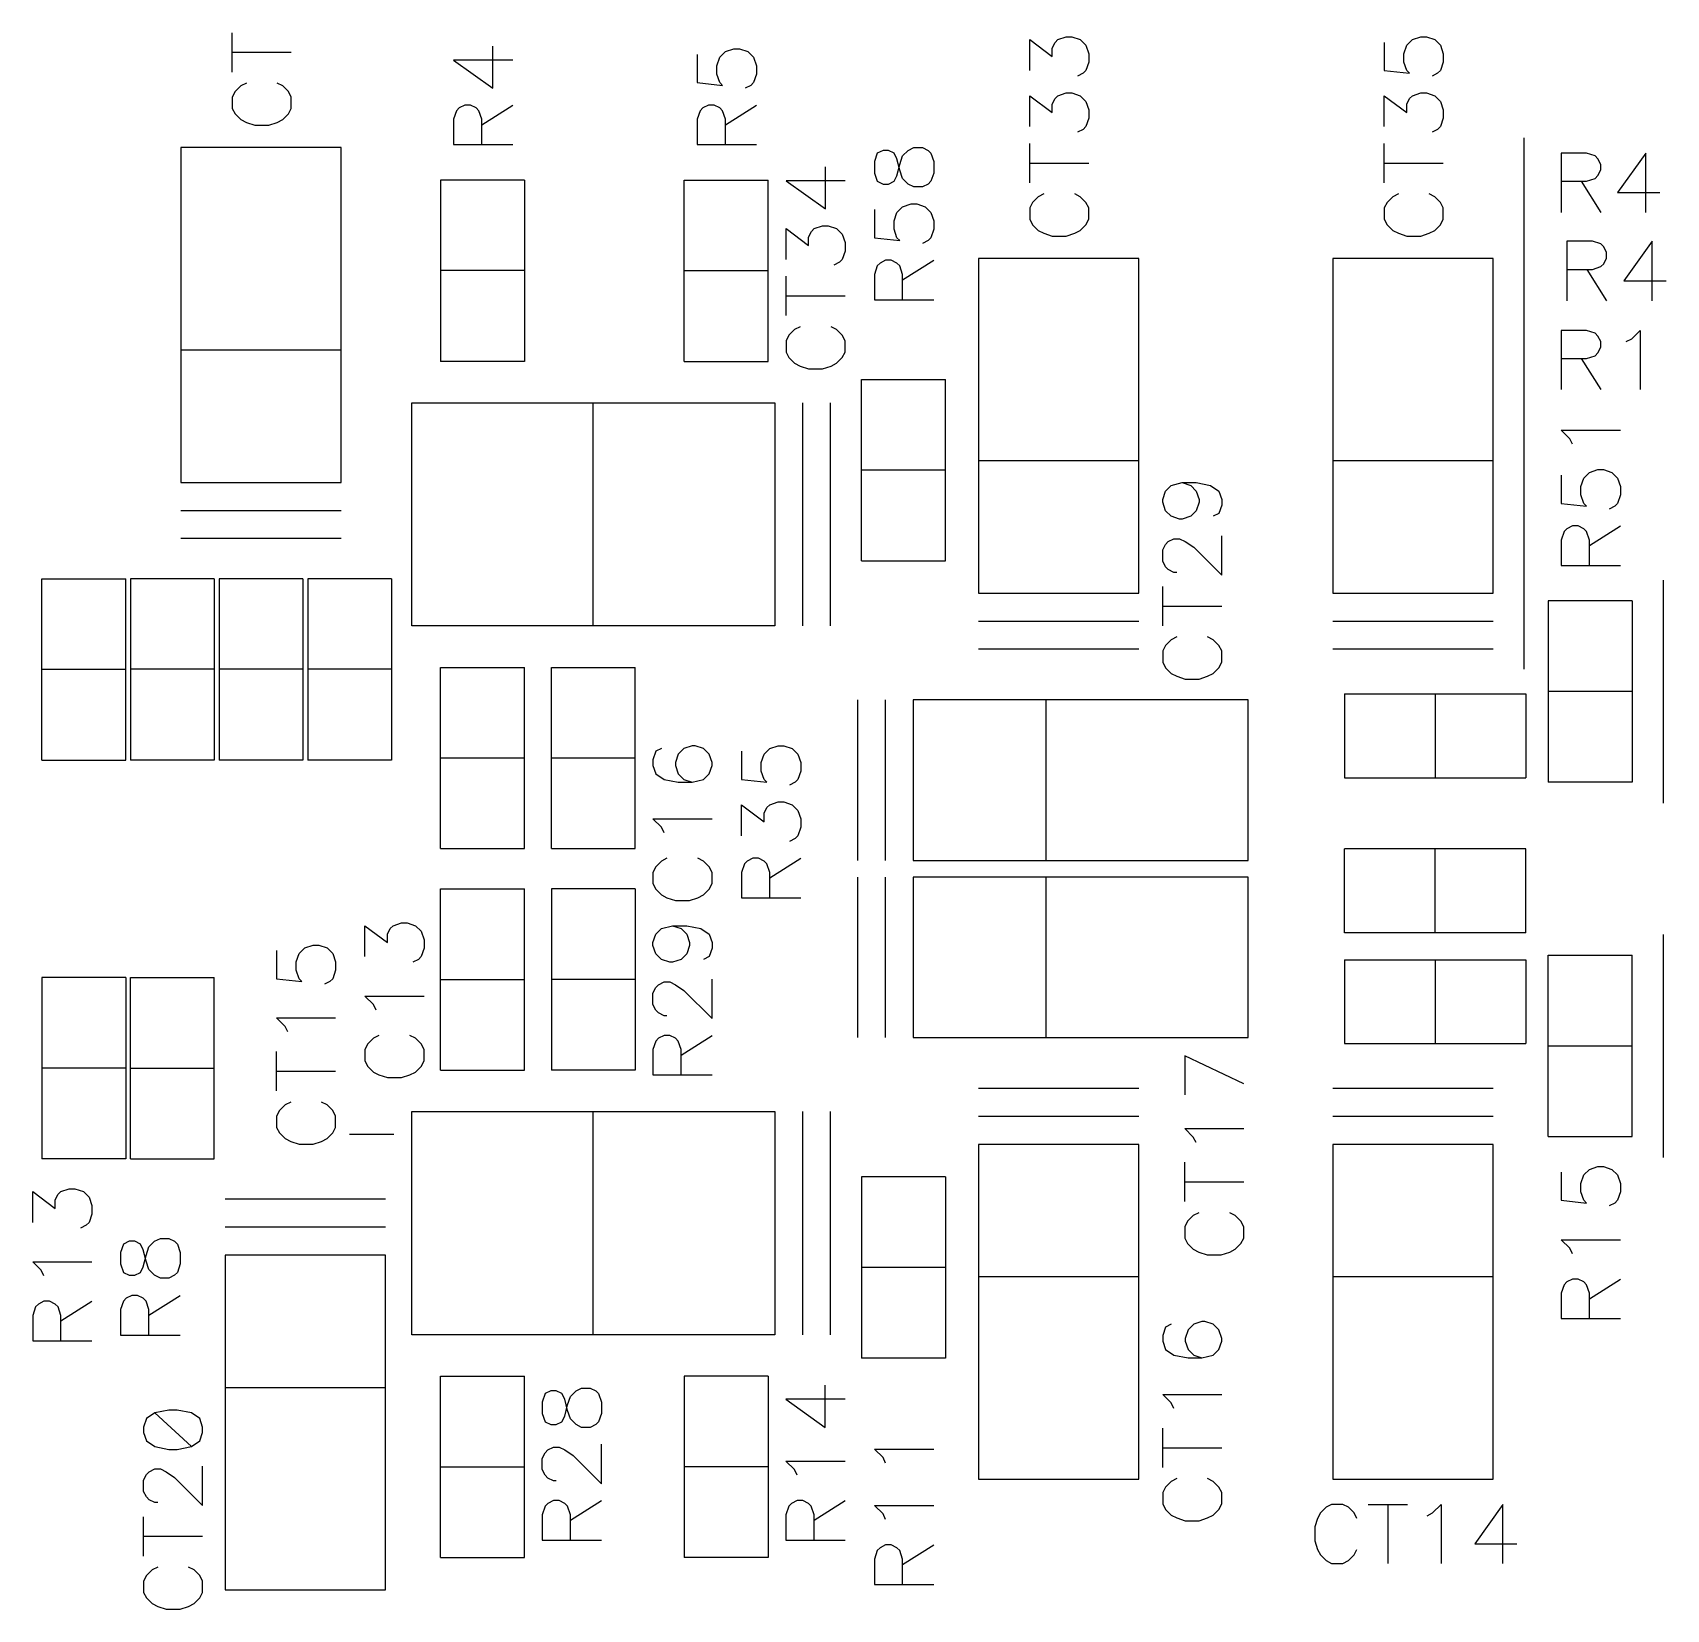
# Model space of a CAD drawing. Extents: x 295 to 953, y 10 to 290.
# Drawn here: x 596 to 649.9, y 81.3 to 133.3 of the extents above; entities that cross this region are included whole.
import ezdxf

# ---------------------------------------------------------------- set-up
doc = ezdxf.new("R2010")
doc.units = 0
doc.header["$LTSCALE"] = 5
doc.header["$MEASUREMENT"] = 0
doc.layers.add('DV-PEI-A6_BSK', color=2, linetype='CONTINUOUS')

msp = doc.modelspace()

# ---------------------------------------------------------------- linework, layer by layer
at = {"layer": 'DV-PEI-A6_BSK', "color": 7}
for p, q in [((602.598, 132.015), (602.598, 133.312)), ((628.887, 132.062), (628.887, 133.084)), ((628.887, 133.084), (629.629, 132.529)), ((629.722, 132.991), (629.816, 133.084)), ((629.816, 133.084), (630.09, 133.172)), ((630.09, 133.172), (630.277, 133.172)), ((630.277, 133.172), (630.552, 133.084)), ((630.552, 133.084), (630.739, 132.897)), ((641.313, 132.897), (641.5, 133.084)), ((641.5, 133.084), (641.774, 133.172)), ((641.774, 133.172), (641.961, 133.172)), ((641.961, 133.172), (642.236, 133.084)), ((642.236, 133.084), (642.423, 132.897)), ((602.598, 132.664), (604.543, 132.664)), ((611.192, 131.478), (611.192, 132.868)), ((617.927, 132.593), (617.927, 131.665)), ((618.576, 132.22), (618.669, 132.5)), ((618.669, 132.5), (618.856, 132.687)), ((618.856, 132.687), (619.131, 132.78)), ((619.131, 132.78), (619.318, 132.78)), ((619.318, 132.78), (619.598, 132.687)), ((619.598, 132.687), (619.785, 132.5)), ((619.785, 132.5), (619.879, 132.22)), ((629.629, 132.804), (629.722, 132.991)), ((629.629, 132.529), (629.629, 132.804)), ((630.739, 132.897), (630.832, 132.617)), ((630.832, 132.617), (630.832, 132.342)), ((640.571, 132.991), (640.571, 132.062)), ((641.219, 132.617), (641.313, 132.897)), ((641.219, 132.342), (641.219, 132.617)), ((642.423, 132.897), (642.516, 132.617)), ((642.516, 132.617), (642.516, 132.342)), ((611.846, 132.407), (609.895, 132.407)), ((609.895, 132.407), (611.192, 131.478)), ((618.576, 131.945), (618.576, 132.22)), ((618.669, 131.665), (618.576, 131.945)), ((619.879, 131.945), (619.785, 131.665)), ((619.879, 132.22), (619.879, 131.945)), ((630.645, 131.974), (630.464, 131.881)), ((630.739, 132.062), (630.645, 131.974)), ((630.832, 132.342), (630.739, 132.062)), ((640.571, 132.062), (641.406, 131.974)), ((641.313, 132.062), (641.219, 132.342)), ((641.406, 131.974), (641.313, 132.062)), ((642.329, 131.974), (642.148, 131.881)), ((642.423, 132.062), (642.329, 131.974)), ((642.516, 132.342), (642.423, 132.062)), ((602.878, 131.554), (602.691, 131.367)), ((603.065, 131.647), (602.878, 131.554)), ((604.263, 131.554), (604.082, 131.647)), ((604.45, 131.367), (604.263, 131.554)), ((617.927, 131.665), (618.763, 131.571)), ((618.763, 131.571), (618.669, 131.665)), ((619.692, 131.571), (619.505, 131.478)), ((619.785, 131.665), (619.692, 131.571)), ((602.691, 131.367), (602.598, 131.186)), ((602.598, 131.186), (602.598, 130.812)), ((604.543, 131.186), (604.45, 131.367)), ((604.543, 130.812), (604.543, 131.186)), ((610.263, 130.923), (610.082, 130.829)), ((610.45, 130.923), (610.263, 130.923)), ((610.637, 130.829), (610.45, 130.923)), ((610.824, 130.274), (611.846, 130.923)), ((618.295, 130.923), (618.114, 130.829)), ((618.482, 130.923), (618.295, 130.923)), ((618.669, 130.829), (618.482, 130.923)), ((618.856, 130.274), (619.879, 130.923)), ((628.887, 130.216), (628.887, 131.232)), ((628.887, 131.232), (629.629, 130.677)), ((629.629, 130.952), (629.722, 131.139)), ((629.629, 130.677), (629.629, 130.952)), ((629.722, 131.139), (629.816, 131.232)), ((629.816, 131.232), (630.09, 131.326)), ((630.09, 131.326), (630.277, 131.326)), ((630.277, 131.326), (630.552, 131.232)), ((630.552, 131.232), (630.739, 131.045)), ((630.739, 131.045), (630.832, 130.771)), ((640.571, 130.216), (640.571, 131.232)), ((640.571, 131.232), (641.313, 130.677)), ((641.313, 130.952), (641.406, 131.139)), ((641.313, 130.677), (641.313, 130.952)), ((641.406, 131.139), (641.5, 131.232)), ((641.5, 131.232), (641.774, 131.326)), ((641.774, 131.326), (641.961, 131.326)), ((641.961, 131.326), (642.236, 131.232)), ((642.236, 131.232), (642.423, 131.045)), ((642.423, 131.045), (642.516, 130.771)), ((602.598, 130.812), (602.691, 130.631)), ((602.691, 130.631), (602.878, 130.444)), ((602.878, 130.444), (603.065, 130.35)), ((603.065, 130.35), (603.34, 130.257)), ((603.801, 130.257), (604.082, 130.35)), ((604.082, 130.35), (604.263, 130.444)), ((604.263, 130.444), (604.45, 130.631)), ((604.45, 130.631), (604.543, 130.812)), ((609.988, 130.736), (609.895, 130.455)), ((609.895, 130.455), (609.895, 129.62)), ((610.082, 130.829), (609.988, 130.736)), ((610.73, 130.736), (610.637, 130.829)), ((610.824, 130.455), (610.73, 130.736)), ((610.824, 129.62), (610.824, 130.455)), ((618.021, 130.736), (617.927, 130.455)), ((617.927, 130.455), (617.927, 129.62)), ((618.114, 130.829), (618.021, 130.736)), ((618.763, 130.736), (618.669, 130.829)), ((618.856, 130.455), (618.763, 130.736)), ((618.856, 129.62), (618.856, 130.455)), ((630.832, 130.49), (630.739, 130.216)), ((630.832, 130.771), (630.832, 130.49)), ((642.516, 130.49), (642.423, 130.216)), ((642.516, 130.771), (642.516, 130.49)), ((603.34, 130.257), (603.801, 130.257)), ((630.645, 130.122), (630.464, 130.029)), ((630.739, 130.216), (630.645, 130.122)), ((642.329, 130.122), (642.148, 130.029)), ((642.423, 130.216), (642.329, 130.122)), ((645.169, 129.848), (645.169, 112.322)), ((606.191, 129.521), (600.904, 129.521)), ((600.904, 129.521), (600.904, 125.384)), ((606.191, 125.384), (606.191, 129.521)), ((609.895, 129.62), (611.846, 129.62)), ((617.927, 129.62), (619.879, 129.62)), ((623.863, 129.339), (623.769, 129.059)), ((624.05, 129.427), (623.863, 129.339)), ((624.231, 129.427), (624.05, 129.427)), ((624.418, 129.339), (624.231, 129.427)), ((624.511, 129.153), (624.418, 129.339)), ((624.605, 128.966), (624.698, 129.246)), ((624.698, 129.246), (624.885, 129.427)), ((624.885, 129.427), (625.066, 129.521)), ((625.066, 129.521), (625.347, 129.521)), ((625.347, 129.521), (625.534, 129.427)), ((625.534, 129.427), (625.627, 129.339)), ((625.627, 129.339), (625.721, 129.059)), ((628.887, 128.364), (628.887, 129.661)), ((640.571, 128.364), (640.571, 129.661)), ((647.243, 129.339), (646.407, 129.339)), ((646.407, 129.339), (646.407, 127.388)), ((647.523, 129.246), (647.243, 129.339)), ((647.616, 129.153), (647.523, 129.246)), ((649.194, 129.339), (648.265, 128.043)), ((649.194, 127.388), (649.194, 129.339)), ((622.151, 127.499), (622.151, 128.884)), ((623.769, 129.059), (623.769, 128.685)), ((624.605, 128.779), (624.511, 129.153)), ((624.511, 128.592), (624.605, 128.966)), ((624.698, 128.504), (624.605, 128.779)), ((625.721, 129.059), (625.721, 128.685)), ((628.887, 129.012), (630.832, 129.012)), ((640.571, 129.012), (642.516, 129.012)), ((647.71, 128.971), (647.616, 129.153)), ((647.616, 128.598), (647.71, 128.785)), ((647.71, 128.785), (647.71, 128.971)), ((609.468, 128.452), (609.468, 122.475)), ((612.231, 128.452), (609.468, 128.452)), ((612.231, 128.452), (612.231, 122.475)), ((617.501, 122.475), (617.501, 128.452)), ((617.501, 128.452), (620.264, 128.452)), ((620.264, 122.475), (620.264, 128.452)), ((622.8, 128.422), (620.854, 128.422)), ((620.854, 128.422), (622.151, 127.499)), ((623.769, 128.685), (623.863, 128.411)), ((623.863, 128.411), (624.05, 128.317)), ((624.05, 128.317), (624.231, 128.317)), ((624.231, 128.317), (624.418, 128.411)), ((624.418, 128.411), (624.511, 128.592)), ((624.885, 128.317), (624.698, 128.504)), ((625.066, 128.224), (624.885, 128.317)), ((625.347, 128.224), (625.066, 128.224)), ((625.534, 128.317), (625.347, 128.224)), ((625.627, 128.411), (625.534, 128.317)), ((625.721, 128.685), (625.627, 128.411)), ((646.407, 128.411), (647.243, 128.411)), ((647.061, 128.411), (647.71, 127.388)), ((647.243, 128.411), (647.523, 128.504)), ((647.523, 128.504), (647.616, 128.598)), ((624.698, 127.575), (624.973, 127.669)), ((624.973, 127.669), (625.16, 127.669)), ((625.16, 127.669), (625.44, 127.575)), ((628.98, 127.715), (628.887, 127.534)), ((629.167, 127.902), (628.98, 127.715)), ((629.354, 127.996), (629.167, 127.902)), ((630.552, 127.902), (630.371, 127.996)), ((630.739, 127.715), (630.552, 127.902)), ((630.832, 127.534), (630.739, 127.715)), ((640.664, 127.715), (640.571, 127.534)), ((640.851, 127.902), (640.664, 127.715)), ((641.038, 127.996), (640.851, 127.902)), ((642.236, 127.902), (642.055, 127.996)), ((642.423, 127.715), (642.236, 127.902)), ((642.516, 127.534), (642.423, 127.715)), ((648.265, 128.043), (649.655, 128.043)), ((623.769, 127.482), (623.769, 126.553)), ((624.418, 127.108), (624.511, 127.388)), ((624.418, 126.833), (624.418, 127.108)), ((624.511, 127.388), (624.698, 127.575)), ((625.44, 127.575), (625.627, 127.388)), ((625.627, 127.388), (625.721, 127.108)), ((625.721, 127.108), (625.721, 126.833)), ((628.887, 127.534), (628.887, 127.16)), ((628.887, 127.16), (628.98, 126.979)), ((630.739, 126.979), (630.832, 127.16)), ((630.832, 127.16), (630.832, 127.534)), ((640.571, 127.534), (640.571, 127.16)), ((640.571, 127.16), (640.664, 126.979)), ((642.423, 126.979), (642.516, 127.16)), ((642.516, 127.16), (642.516, 127.534)), ((620.854, 125.834), (620.854, 126.851)), ((620.854, 126.851), (621.596, 126.296)), ((621.596, 126.57), (621.69, 126.757)), ((621.596, 126.296), (621.596, 126.57)), ((621.69, 126.757), (621.783, 126.851)), ((621.783, 126.851), (622.058, 126.944)), ((622.058, 126.944), (622.245, 126.944)), ((622.245, 126.944), (622.519, 126.851)), ((622.519, 126.851), (622.706, 126.664)), ((622.706, 126.664), (622.8, 126.389)), ((623.769, 126.553), (624.605, 126.459)), ((624.511, 126.553), (624.418, 126.833)), ((624.605, 126.459), (624.511, 126.553)), ((625.627, 126.553), (625.534, 126.459)), ((625.721, 126.833), (625.627, 126.553)), ((628.98, 126.979), (629.167, 126.792)), ((629.167, 126.792), (629.354, 126.699)), ((629.354, 126.699), (629.629, 126.605)), ((629.629, 126.605), (630.09, 126.605)), ((630.09, 126.605), (630.371, 126.699)), ((630.371, 126.699), (630.552, 126.792)), ((630.552, 126.792), (630.739, 126.979)), ((640.664, 126.979), (640.851, 126.792)), ((640.851, 126.792), (641.038, 126.699)), ((641.038, 126.699), (641.313, 126.605)), ((641.313, 126.605), (641.774, 126.605)), ((641.774, 126.605), (642.055, 126.699)), ((642.055, 126.699), (642.236, 126.792)), ((642.236, 126.792), (642.423, 126.979)), ((622.8, 126.109), (622.706, 125.834)), ((622.8, 126.389), (622.8, 126.109)), ((625.534, 126.459), (625.347, 126.366)), ((647.435, 126.442), (646.594, 126.442)), ((646.594, 126.442), (646.594, 124.473)), ((647.716, 126.348), (647.435, 126.442)), ((647.809, 126.255), (647.716, 126.348)), ((647.903, 126.068), (647.809, 126.255)), ((647.903, 125.881), (647.903, 126.068)), ((649.404, 126.442), (648.469, 125.127)), ((649.404, 124.473), (649.404, 126.442)), ((622.613, 125.741), (622.432, 125.647)), ((622.706, 125.834), (622.613, 125.741)), ((623.863, 125.624), (623.769, 125.344)), ((623.956, 125.717), (623.863, 125.624)), ((624.137, 125.811), (623.956, 125.717)), ((624.324, 125.811), (624.137, 125.811)), ((624.511, 125.717), (624.324, 125.811)), ((624.605, 125.624), (624.511, 125.717)), ((624.698, 125.344), (624.605, 125.624)), ((624.698, 125.162), (625.721, 125.811)), ((632.48, 125.869), (627.193, 125.869)), ((627.193, 125.869), (627.193, 121.733)), ((632.48, 121.733), (632.48, 125.869)), ((644.164, 125.869), (638.877, 125.869)), ((638.877, 125.869), (638.877, 121.733)), ((644.164, 121.733), (644.164, 125.869)), ((646.594, 125.507), (647.435, 125.507)), ((647.248, 125.507), (647.903, 124.473)), ((647.435, 125.507), (647.716, 125.601)), ((647.716, 125.601), (647.809, 125.694)), ((647.809, 125.694), (647.903, 125.881)), ((600.904, 125.384), (600.904, 124.695)), ((606.191, 124.695), (606.191, 125.384)), ((612.231, 125.466), (609.468, 125.466)), ((617.501, 125.466), (620.264, 125.466)), ((620.854, 123.982), (620.854, 125.279)), ((623.769, 125.344), (623.769, 124.508)), ((624.698, 124.508), (624.698, 125.344)), ((648.469, 125.127), (649.871, 125.127)), ((600.904, 124.695), (600.904, 123.427)), ((606.191, 123.427), (606.191, 124.695)), ((620.854, 124.631), (622.8, 124.631)), ((623.769, 124.508), (625.721, 124.508)), ((600.904, 123.427), (600.904, 122.393)), ((606.191, 122.393), (606.191, 123.427)), ((620.948, 123.334), (620.854, 123.153)), ((621.135, 123.521), (620.948, 123.334)), ((621.322, 123.614), (621.135, 123.521)), ((622.519, 123.521), (622.338, 123.614)), ((622.706, 123.334), (622.519, 123.521)), ((622.8, 123.153), (622.706, 123.334)), ((647.243, 123.497), (646.407, 123.497)), ((646.407, 123.497), (646.407, 121.546)), ((647.523, 123.404), (647.243, 123.497)), ((647.616, 123.311), (647.523, 123.404)), ((648.732, 123.217), (649.007, 123.497)), ((649.007, 123.497), (649.007, 121.546)), ((600.904, 122.855), (606.191, 122.855)), ((620.854, 123.153), (620.854, 122.779)), ((622.8, 122.779), (622.8, 123.153)), ((647.71, 123.129), (647.616, 123.311)), ((647.616, 122.756), (647.71, 122.943)), ((647.71, 122.943), (647.71, 123.129)), ((648.545, 123.129), (648.732, 123.217)), ((600.904, 122.393), (600.904, 118.485)), ((606.191, 118.485), (606.191, 122.393)), ((612.231, 122.475), (609.468, 122.475)), ((617.501, 122.475), (620.264, 122.475)), ((620.854, 122.779), (620.948, 122.598)), ((620.948, 122.598), (621.135, 122.411)), ((621.135, 122.411), (621.322, 122.317)), ((621.322, 122.317), (621.596, 122.224)), ((622.058, 122.224), (622.338, 122.317)), ((622.338, 122.317), (622.519, 122.411)), ((622.519, 122.411), (622.706, 122.598)), ((622.706, 122.598), (622.8, 122.779)), ((646.407, 122.569), (647.243, 122.569)), ((647.061, 122.569), (647.71, 121.546)), ((647.243, 122.569), (647.523, 122.662)), ((647.523, 122.662), (647.616, 122.756)), ((621.596, 122.224), (622.058, 122.224)), ((623.343, 115.903), (623.343, 121.879)), ((623.343, 121.879), (626.106, 121.879)), ((626.106, 115.903), (626.106, 121.879)), ((627.193, 121.733), (627.193, 121.044)), ((632.48, 121.044), (632.48, 121.733)), ((638.877, 121.733), (638.877, 121.044)), ((644.164, 121.044), (644.164, 121.733)), ((608.522, 113.753), (608.522, 121.108)), ((608.522, 121.108), (620.48, 121.108)), ((614.498, 113.753), (614.498, 121.108)), ((620.48, 121.108), (620.48, 113.753)), ((621.403, 113.753), (621.403, 121.108)), ((622.321, 113.753), (622.321, 121.108)), ((627.193, 121.044), (627.193, 119.776)), ((632.48, 119.776), (632.48, 121.044)), ((638.877, 121.044), (638.877, 119.776)), ((644.164, 119.776), (644.164, 121.044)), ((646.688, 119.922), (646.407, 120.203)), ((646.407, 120.203), (648.358, 120.203)), ((627.193, 119.776), (627.193, 118.742)), ((632.48, 118.742), (632.48, 119.776)), ((638.877, 119.776), (638.877, 118.742)), ((644.164, 118.742), (644.164, 119.776)), ((646.775, 119.741), (646.688, 119.922)), ((627.193, 119.204), (632.48, 119.204)), ((638.877, 119.204), (644.164, 119.204)), ((600.904, 118.485), (606.191, 118.485)), ((623.343, 118.894), (626.106, 118.894)), ((627.193, 118.742), (627.193, 114.834)), ((632.48, 114.834), (632.48, 118.742)), ((633.549, 118.386), (633.917, 118.479)), ((633.917, 118.479), (634.197, 118.386)), ((633.917, 118.479), (634.378, 118.479)), ((634.378, 118.479), (634.846, 118.386)), ((638.877, 118.742), (638.877, 114.834)), ((644.164, 114.834), (644.164, 118.742)), ((646.407, 118.719), (646.407, 117.79)), ((647.056, 118.345), (647.149, 118.625)), ((647.149, 118.625), (647.336, 118.812)), ((647.336, 118.812), (647.611, 118.906)), ((647.611, 118.906), (647.798, 118.906)), ((647.798, 118.906), (648.078, 118.812)), ((648.078, 118.812), (648.265, 118.625)), ((648.265, 118.625), (648.358, 118.345)), ((633.269, 117.924), (633.362, 118.199)), ((633.362, 118.199), (633.549, 118.386)), ((634.197, 118.386), (634.378, 118.199)), ((634.378, 118.199), (634.472, 117.924)), ((634.846, 118.386), (635.12, 118.199)), ((635.12, 118.199), (635.214, 117.924)), ((647.056, 118.07), (647.056, 118.345)), ((647.149, 117.79), (647.056, 118.07)), ((648.358, 118.07), (648.265, 117.79)), ((648.358, 118.345), (648.358, 118.07)), ((600.904, 117.562), (606.191, 117.562)), ((633.269, 117.831), (633.269, 117.924)), ((633.362, 117.55), (633.269, 117.831)), ((633.549, 117.369), (633.362, 117.55)), ((634.378, 117.55), (634.197, 117.369)), ((634.472, 117.831), (634.378, 117.55)), ((634.472, 117.924), (634.472, 117.831)), ((635.12, 117.457), (634.933, 117.369)), ((635.214, 117.737), (635.12, 117.457)), ((635.214, 117.924), (635.214, 117.737)), ((646.407, 117.79), (647.243, 117.696)), ((647.243, 117.696), (647.149, 117.79)), ((648.171, 117.696), (647.985, 117.603)), ((648.265, 117.79), (648.171, 117.696)), ((633.824, 117.276), (633.549, 117.369)), ((633.917, 117.276), (633.824, 117.276)), ((634.197, 117.369), (633.917, 117.276)), ((646.501, 116.861), (646.407, 116.581)), ((646.594, 116.954), (646.501, 116.861)), ((646.775, 117.048), (646.594, 116.954)), ((646.962, 117.048), (646.775, 117.048)), ((647.149, 116.954), (646.962, 117.048)), ((647.243, 116.861), (647.149, 116.954)), ((647.336, 116.581), (647.243, 116.861)), ((647.336, 116.399), (648.358, 117.048)), ((600.904, 116.645), (606.191, 116.645)), ((633.269, 116.259), (633.362, 116.44)), ((633.362, 116.44), (633.455, 116.534)), ((633.455, 116.534), (633.642, 116.627)), ((633.642, 116.627), (633.824, 116.627)), ((633.824, 116.627), (634.01, 116.534)), ((634.01, 116.534), (634.291, 116.347)), ((634.291, 116.347), (635.214, 115.424)), ((635.214, 115.424), (635.214, 116.721)), ((646.407, 116.581), (646.407, 115.745)), ((647.336, 115.745), (647.336, 116.581)), ((623.343, 115.903), (626.106, 115.903)), ((633.269, 115.885), (633.269, 116.259)), ((633.362, 115.704), (633.269, 115.885)), ((596.324, 109.331), (596.324, 115.307)), ((596.324, 115.307), (599.087, 115.307)), ((599.087, 109.331), (599.087, 115.307)), ((599.245, 115.307), (599.245, 109.331)), ((602.008, 115.307), (599.245, 115.307)), ((602.008, 115.307), (602.008, 109.331)), ((602.166, 115.307), (602.166, 109.331)), ((604.929, 115.307), (602.166, 115.307)), ((604.929, 115.307), (604.929, 109.331)), ((605.087, 115.307), (605.087, 109.331)), ((607.85, 115.307), (605.087, 115.307)), ((607.85, 115.307), (607.85, 109.331)), ((633.455, 115.611), (633.362, 115.704)), ((633.642, 115.517), (633.455, 115.611)), ((633.736, 115.517), (633.642, 115.517)), ((646.407, 115.745), (648.358, 115.745)), ((649.766, 115.266), (649.766, 107.911)), ((627.193, 114.834), (632.48, 114.834)), ((633.269, 113.759), (633.269, 115.056)), ((638.877, 114.834), (644.164, 114.834)), ((633.269, 114.407), (635.214, 114.407)), ((645.981, 114.577), (645.981, 108.6)), ((648.744, 114.577), (645.981, 114.577)), ((648.744, 114.577), (648.744, 108.6)), ((620.48, 113.753), (608.522, 113.753)), ((627.193, 113.911), (632.48, 113.911)), ((638.877, 113.911), (644.164, 113.911)), ((633.362, 113.11), (633.269, 112.929)), ((633.549, 113.297), (633.362, 113.11)), ((633.736, 113.391), (633.549, 113.297)), ((634.933, 113.297), (634.752, 113.391)), ((635.12, 113.11), (634.933, 113.297)), ((635.214, 112.929), (635.12, 113.11)), ((627.193, 112.994), (632.48, 112.994)), ((633.269, 112.929), (633.269, 112.555)), ((633.269, 112.555), (633.362, 112.374)), ((635.12, 112.374), (635.214, 112.555)), ((635.214, 112.555), (635.214, 112.929)), ((638.877, 112.994), (644.164, 112.994)), ((596.324, 112.322), (599.087, 112.322)), ((602.008, 112.322), (599.245, 112.322)), ((604.929, 112.322), (602.166, 112.322)), ((607.85, 112.322), (605.087, 112.322)), ((609.468, 106.41), (609.468, 112.386)), ((609.468, 112.386), (612.231, 112.386)), ((612.231, 106.41), (612.231, 112.386)), ((613.119, 106.41), (613.119, 112.386)), ((613.119, 112.386), (615.883, 112.386)), ((615.883, 106.41), (615.883, 112.386)), ((633.362, 112.374), (633.549, 112.187)), ((633.549, 112.187), (633.736, 112.094)), ((633.736, 112.094), (634.01, 112)), ((634.472, 112), (634.752, 112.094)), ((634.752, 112.094), (634.933, 112.187)), ((634.933, 112.187), (635.12, 112.374)), ((634.01, 112), (634.472, 112)), ((639.262, 111.51), (645.239, 111.51)), ((639.262, 111.51), (639.262, 108.746)), ((642.248, 111.51), (642.248, 108.746)), ((645.239, 111.51), (645.239, 108.746)), ((648.744, 111.591), (645.981, 111.591)), ((623.209, 111.311), (623.209, 106.024)), ((624.126, 111.311), (624.126, 106.024)), ((625.049, 111.311), (625.049, 106.024)), ((628.957, 111.311), (625.049, 111.311)), ((629.991, 111.311), (628.957, 111.311)), ((629.419, 111.311), (629.419, 106.024)), ((631.259, 111.311), (629.991, 111.311)), ((631.948, 111.311), (631.259, 111.311)), ((636.084, 111.311), (631.948, 111.311)), ((636.084, 106.024), (636.084, 111.311)), ((596.324, 109.331), (599.087, 109.331)), ((602.008, 109.331), (599.245, 109.331)), ((604.929, 109.331), (602.166, 109.331)), ((607.85, 109.331), (605.087, 109.331)), ((609.468, 109.401), (612.231, 109.401)), ((613.119, 109.401), (615.883, 109.401)), ((616.56, 109.623), (616.467, 109.342)), ((616.467, 109.342), (616.467, 109.155)), ((616.747, 109.71), (616.56, 109.623)), ((617.302, 109.529), (617.209, 109.249)), ((617.489, 109.71), (617.302, 109.529)), ((617.764, 109.804), (617.489, 109.71)), ((617.857, 109.804), (617.764, 109.804)), ((618.138, 109.71), (617.857, 109.804)), ((618.325, 109.529), (618.138, 109.71)), ((618.418, 109.249), (618.325, 109.529)), ((619.388, 109.623), (619.388, 108.694)), ((620.036, 109.249), (620.13, 109.529)), ((620.13, 109.529), (620.317, 109.71)), ((620.317, 109.71), (620.591, 109.804)), ((620.591, 109.804), (620.778, 109.804)), ((620.778, 109.804), (621.059, 109.71)), ((621.059, 109.71), (621.246, 109.529)), ((621.246, 109.529), (621.339, 109.249)), ((616.467, 109.155), (616.56, 108.875)), ((616.56, 108.875), (616.835, 108.694)), ((617.209, 109.249), (617.209, 109.155)), ((617.209, 109.155), (617.302, 108.875)), ((617.302, 108.875), (617.489, 108.694)), ((618.138, 108.694), (618.325, 108.875)), ((618.325, 108.875), (618.418, 109.155)), ((618.418, 109.155), (618.418, 109.249)), ((620.036, 108.968), (620.036, 109.249)), ((620.13, 108.694), (620.036, 108.968)), ((621.339, 108.968), (621.246, 108.694)), ((621.339, 109.249), (621.339, 108.968)), ((616.835, 108.694), (617.302, 108.6)), ((617.302, 108.6), (617.764, 108.6)), ((617.489, 108.694), (617.764, 108.6)), ((617.764, 108.6), (618.138, 108.694)), ((619.388, 108.694), (620.223, 108.6)), ((620.223, 108.6), (620.13, 108.694)), ((621.152, 108.6), (620.965, 108.507)), ((621.246, 108.694), (621.152, 108.6)), ((639.262, 108.746), (645.239, 108.746)), ((648.744, 108.6), (645.981, 108.6)), ((619.388, 106.836), (619.388, 107.858)), ((619.388, 107.858), (620.13, 107.298)), ((620.13, 107.578), (620.223, 107.765)), ((620.223, 107.765), (620.317, 107.858)), ((620.317, 107.858), (620.591, 107.952)), ((620.591, 107.952), (620.778, 107.952)), ((620.778, 107.952), (621.059, 107.858)), ((621.059, 107.858), (621.246, 107.672)), ((616.747, 107.117), (616.467, 107.391)), ((616.467, 107.391), (618.418, 107.391)), ((620.13, 107.298), (620.13, 107.578)), ((621.246, 107.672), (621.339, 107.391)), ((621.339, 107.391), (621.339, 107.117)), ((616.835, 106.93), (616.747, 107.117)), ((621.152, 106.743), (620.965, 106.649)), ((621.246, 106.836), (621.152, 106.743)), ((621.339, 107.117), (621.246, 106.836)), ((609.468, 106.41), (612.231, 106.41)), ((613.119, 106.41), (615.883, 106.41)), ((616.928, 106.094), (616.747, 106.001)), ((618.138, 106.001), (617.951, 106.094)), ((619.756, 106.094), (619.575, 106.001)), ((619.943, 106.094), (619.756, 106.094)), ((620.13, 106.001), (619.943, 106.094)), ((620.317, 105.446), (621.339, 106.094)), ((645.239, 106.398), (639.262, 106.398)), ((639.262, 103.635), (639.262, 106.398)), ((642.248, 103.635), (642.248, 106.398)), ((645.239, 103.635), (645.239, 106.398)), ((616.56, 105.814), (616.467, 105.627)), ((616.467, 105.627), (616.467, 105.259)), ((616.747, 106.001), (616.56, 105.814)), ((618.325, 105.814), (618.138, 106.001)), ((618.418, 105.627), (618.325, 105.814)), ((618.418, 105.259), (618.418, 105.627)), ((619.481, 105.907), (619.388, 105.627)), ((619.388, 105.627), (619.388, 104.791)), ((619.575, 106.001), (619.481, 105.907)), ((620.223, 105.907), (620.13, 106.001)), ((620.317, 105.627), (620.223, 105.907)), ((620.317, 104.791), (620.317, 105.627)), ((625.049, 106.024), (628.957, 106.024)), ((628.957, 106.024), (629.991, 106.024)), ((629.991, 106.024), (631.259, 106.024)), ((631.259, 106.024), (631.948, 106.024)), ((631.948, 106.024), (636.084, 106.024)), ((609.468, 99.107), (609.468, 105.084)), ((609.468, 105.084), (612.231, 105.084)), ((612.231, 99.107), (612.231, 105.084)), ((613.119, 105.084), (613.119, 99.107)), ((615.883, 105.084), (613.119, 105.084)), ((615.883, 105.084), (615.883, 99.107)), ((616.467, 105.259), (616.56, 105.072)), ((616.56, 105.072), (616.747, 104.885)), ((618.138, 104.885), (618.325, 105.072)), ((618.325, 105.072), (618.418, 105.259)), ((623.209, 105.469), (623.209, 100.182)), ((624.126, 105.469), (624.126, 100.182)), ((625.049, 105.469), (625.049, 100.182)), ((628.957, 105.469), (625.049, 105.469)), ((629.991, 105.469), (628.957, 105.469)), ((629.419, 105.469), (629.419, 100.182)), ((631.259, 105.469), (629.991, 105.469)), ((631.948, 105.469), (631.259, 105.469)), ((636.084, 105.469), (631.948, 105.469)), ((636.084, 100.182), (636.084, 105.469)), ((616.747, 104.885), (616.928, 104.791)), ((616.928, 104.791), (617.209, 104.704)), ((617.209, 104.704), (617.67, 104.704)), ((617.67, 104.704), (617.951, 104.791)), ((617.951, 104.791), (618.138, 104.885)), ((619.388, 104.791), (621.339, 104.791)), ((607.903, 103.868), (608.177, 103.962)), ((608.177, 103.962), (608.364, 103.962)), ((608.364, 103.962), (608.644, 103.868)), ((606.974, 102.852), (606.974, 103.868)), ((606.974, 103.868), (607.716, 103.313)), ((607.716, 103.594), (607.809, 103.781)), ((607.716, 103.313), (607.716, 103.594)), ((607.809, 103.781), (607.903, 103.868)), ((608.644, 103.868), (608.831, 103.687)), ((608.831, 103.687), (608.925, 103.407)), ((608.925, 103.407), (608.925, 103.126)), ((616.467, 103.313), (616.56, 103.594)), ((616.56, 103.594), (616.747, 103.781)), ((616.747, 103.781), (617.115, 103.868)), ((617.115, 103.868), (617.396, 103.781)), ((617.115, 103.868), (617.583, 103.868)), ((617.396, 103.781), (617.583, 103.594)), ((617.583, 103.868), (618.044, 103.781)), ((617.583, 103.594), (617.67, 103.313)), ((618.044, 103.781), (618.325, 103.594)), ((618.325, 103.594), (618.418, 103.313)), ((645.239, 103.635), (639.262, 103.635)), ((649.766, 103.582), (649.766, 96.227)), ((604.059, 103.05), (604.059, 102.122)), ((604.707, 102.677), (604.8, 102.957)), ((604.8, 102.957), (604.987, 103.144)), ((604.987, 103.144), (605.262, 103.232)), ((605.262, 103.232), (605.449, 103.232)), ((605.449, 103.232), (605.723, 103.144)), ((605.723, 103.144), (605.91, 102.957)), ((605.91, 102.957), (606.004, 102.677)), ((608.925, 103.126), (608.831, 102.852)), ((616.467, 103.22), (616.467, 103.313)), ((616.56, 102.945), (616.467, 103.22)), ((616.747, 102.758), (616.56, 102.945)), ((617.583, 102.945), (617.396, 102.758)), ((617.67, 103.22), (617.583, 102.945)), ((617.67, 103.313), (617.67, 103.22)), ((618.418, 103.126), (618.325, 102.852)), ((618.418, 103.313), (618.418, 103.126)), ((645.981, 96.916), (645.981, 102.893)), ((645.981, 102.893), (648.744, 102.893)), ((648.744, 96.916), (648.744, 102.893)), ((604.707, 102.402), (604.707, 102.677)), ((604.8, 102.122), (604.707, 102.402)), ((606.004, 102.402), (605.91, 102.122)), ((606.004, 102.677), (606.004, 102.402)), ((608.738, 102.758), (608.551, 102.665)), ((608.831, 102.852), (608.738, 102.758)), ((617.022, 102.665), (616.747, 102.758)), ((617.115, 102.665), (617.022, 102.665)), ((617.396, 102.758), (617.115, 102.665)), ((618.325, 102.852), (618.138, 102.758)), ((639.262, 102.747), (645.239, 102.747)), ((639.262, 102.747), (639.262, 99.983)), ((642.248, 102.747), (642.248, 99.983)), ((645.239, 102.747), (645.239, 99.983)), ((596.324, 102.163), (596.324, 96.186)), ((599.087, 102.163), (596.324, 102.163)), ((599.087, 102.163), (599.087, 96.186)), ((599.245, 96.186), (599.245, 102.163)), ((599.245, 102.163), (602.008, 102.163)), ((602.008, 96.186), (602.008, 102.163)), ((604.059, 102.122), (604.894, 102.034)), ((604.894, 102.034), (604.8, 102.122)), ((605.817, 102.034), (605.636, 101.941)), ((605.91, 102.122), (605.817, 102.034)), ((609.468, 102.098), (612.231, 102.098)), ((615.883, 102.098), (613.119, 102.098)), ((616.467, 101.643), (616.56, 101.83)), ((616.56, 101.83), (616.654, 101.923)), ((616.654, 101.923), (616.835, 102.016)), ((616.835, 102.016), (617.022, 102.016)), ((617.022, 102.016), (617.209, 101.923)), ((617.209, 101.923), (617.489, 101.736)), ((618.418, 100.807), (618.418, 102.11)), ((607.254, 101.275), (606.974, 101.549)), ((606.974, 101.549), (608.925, 101.549)), ((607.342, 101.088), (607.254, 101.275)), ((616.467, 101.275), (616.467, 101.643)), ((616.56, 101.088), (616.467, 101.275)), ((617.489, 101.736), (618.418, 100.807)), ((604.339, 100.55), (604.059, 100.831)), ((604.059, 100.831), (606.004, 100.831)), ((616.654, 100.994), (616.56, 101.088)), ((616.835, 100.901), (616.654, 100.994)), ((616.928, 100.901), (616.835, 100.901)), ((604.432, 100.369), (604.339, 100.55)), ((607.435, 100.252), (607.254, 100.159)), ((608.644, 100.159), (608.458, 100.252)), ((616.835, 100.252), (616.654, 100.159)), ((617.022, 100.252), (616.835, 100.252)), ((617.209, 100.159), (617.022, 100.252)), ((617.396, 99.604), (618.418, 100.252)), ((625.049, 100.182), (628.957, 100.182)), ((628.957, 100.182), (629.991, 100.182)), ((629.991, 100.182), (631.259, 100.182)), ((631.259, 100.182), (631.948, 100.182)), ((631.948, 100.182), (636.084, 100.182)), ((604.059, 98.424), (604.059, 99.721)), ((607.067, 99.972), (606.974, 99.785)), ((606.974, 99.785), (606.974, 99.417)), ((607.254, 100.159), (607.067, 99.972)), ((608.831, 99.972), (608.644, 100.159)), ((608.925, 99.785), (608.831, 99.972)), ((608.925, 99.417), (608.925, 99.785)), ((616.56, 100.065), (616.467, 99.785)), ((616.467, 99.785), (616.467, 98.949)), ((616.654, 100.159), (616.56, 100.065)), ((617.302, 100.065), (617.209, 100.159)), ((617.396, 99.785), (617.302, 100.065)), ((617.396, 98.949), (617.396, 99.785)), ((639.262, 99.983), (645.239, 99.983)), ((645.981, 99.907), (648.744, 99.907)), ((599.087, 99.177), (596.324, 99.177)), ((599.245, 99.177), (602.008, 99.177)), ((606.974, 99.417), (607.067, 99.23)), ((607.067, 99.23), (607.254, 99.043)), ((608.644, 99.043), (608.831, 99.23)), ((608.831, 99.23), (608.925, 99.417)), ((609.468, 99.107), (612.231, 99.107)), ((615.883, 99.107), (613.119, 99.107)), ((635.944, 98.657), (633.999, 99.58)), ((633.999, 99.58), (633.999, 98.289)), ((604.059, 99.072), (606.004, 99.072)), ((607.254, 99.043), (607.435, 98.949)), ((607.435, 98.949), (607.716, 98.862)), ((607.716, 98.862), (608.177, 98.862)), ((608.177, 98.862), (608.458, 98.949)), ((608.458, 98.949), (608.644, 99.043)), ((616.467, 98.949), (618.418, 98.949)), ((604.526, 98.056), (604.339, 97.962)), ((605.723, 97.962), (605.542, 98.056)), ((632.48, 98.5), (627.193, 98.5)), ((644.164, 98.5), (638.877, 98.5)), ((604.152, 97.775), (604.059, 97.594)), ((604.059, 97.594), (604.059, 97.22)), ((604.339, 97.962), (604.152, 97.775)), ((605.91, 97.775), (605.723, 97.962)), ((606.004, 97.594), (605.91, 97.775)), ((606.004, 97.22), (606.004, 97.594)), ((608.522, 90.385), (608.522, 97.74)), ((608.522, 97.74), (620.48, 97.74)), ((614.498, 90.385), (614.498, 97.74)), ((620.48, 97.74), (620.48, 90.385)), ((621.403, 90.385), (621.403, 97.74)), ((622.321, 90.385), (622.321, 97.74)), ((632.48, 97.582), (627.193, 97.582)), ((644.164, 97.582), (638.877, 97.582)), ((604.059, 97.22), (604.152, 97.039)), ((604.152, 97.039), (604.339, 96.852)), ((605.723, 96.852), (605.91, 97.039)), ((605.91, 97.039), (606.004, 97.22)), ((607.926, 96.986), (606.465, 96.986)), ((634.279, 96.899), (633.999, 97.179)), ((633.999, 97.179), (635.944, 97.179)), ((604.339, 96.852), (604.526, 96.759)), ((604.526, 96.759), (604.8, 96.665)), ((604.8, 96.665), (605.262, 96.665)), ((605.262, 96.665), (605.542, 96.759)), ((605.542, 96.759), (605.723, 96.852)), ((632.48, 96.659), (627.193, 96.659)), ((627.193, 96.659), (627.193, 92.751)), ((632.48, 92.751), (632.48, 96.659)), ((634.373, 96.718), (634.279, 96.899)), ((644.164, 96.659), (638.877, 96.659)), ((638.877, 96.659), (638.877, 92.751)), ((644.164, 92.751), (644.164, 96.659)), ((645.981, 96.916), (648.744, 96.916)), ((599.087, 96.186), (596.324, 96.186)), ((599.245, 96.186), (602.008, 96.186)), ((633.999, 94.772), (633.999, 96.069)), ((647.336, 95.836), (647.611, 95.929)), ((647.611, 95.929), (647.798, 95.929)), ((647.798, 95.929), (648.078, 95.836)), ((623.343, 95.59), (623.343, 89.614)), ((626.106, 95.59), (623.343, 95.59)), ((626.106, 95.59), (626.106, 89.614)), ((633.999, 95.421), (635.944, 95.421)), ((646.407, 95.748), (646.407, 94.819)), ((647.056, 95.374), (647.149, 95.655)), ((647.056, 95.094), (647.056, 95.374)), ((647.149, 95.655), (647.336, 95.836)), ((648.078, 95.836), (648.265, 95.655)), ((648.265, 95.655), (648.358, 95.374)), ((648.358, 95.374), (648.358, 95.094)), ((596.02, 94.089), (596.02, 95.105)), ((596.02, 95.105), (596.762, 94.55)), ((596.762, 94.831), (596.855, 95.018)), ((596.762, 94.55), (596.762, 94.831)), ((596.855, 95.018), (596.949, 95.105)), ((596.949, 95.105), (597.223, 95.199)), ((597.223, 95.199), (597.41, 95.199)), ((597.41, 95.199), (597.691, 95.105)), ((597.691, 95.105), (597.878, 94.924)), ((597.878, 94.924), (597.971, 94.644)), ((607.651, 94.848), (602.364, 94.848)), ((646.407, 94.819), (647.243, 94.726)), ((647.149, 94.819), (647.056, 95.094)), ((647.243, 94.726), (647.149, 94.819)), ((648.265, 94.819), (648.171, 94.726)), ((648.358, 95.094), (648.265, 94.819)), ((597.971, 94.363), (597.878, 94.089)), ((597.971, 94.644), (597.971, 94.363)), ((634.279, 94.311), (634.092, 94.124)), ((634.466, 94.404), (634.279, 94.311)), ((635.664, 94.311), (635.483, 94.404)), ((635.851, 94.124), (635.664, 94.311)), ((648.171, 94.726), (647.985, 94.632)), ((597.784, 93.995), (597.597, 93.902)), ((597.878, 94.089), (597.784, 93.995)), ((607.651, 93.931), (602.364, 93.931)), ((634.092, 94.124), (633.999, 93.943)), ((633.999, 93.943), (633.999, 93.569)), ((635.944, 93.943), (635.851, 94.124)), ((635.944, 93.569), (635.944, 93.943)), ((599.011, 93.37), (598.918, 93.09)), ((599.198, 93.464), (599.011, 93.37)), ((599.385, 93.464), (599.198, 93.464)), ((599.572, 93.37), (599.385, 93.464)), ((599.665, 93.183), (599.572, 93.37)), ((599.759, 92.809), (599.665, 93.183)), ((599.759, 92.996), (599.852, 93.277)), ((599.852, 93.277), (600.039, 93.464)), ((600.039, 93.464), (600.232, 93.557)), ((600.232, 93.557), (600.512, 93.557)), ((600.512, 93.557), (600.699, 93.464)), ((600.699, 93.464), (600.793, 93.37)), ((600.793, 93.37), (600.886, 93.09)), ((633.999, 93.569), (634.092, 93.388)), ((634.092, 93.388), (634.279, 93.201)), ((634.279, 93.201), (634.466, 93.107)), ((635.483, 93.107), (635.664, 93.201)), ((635.664, 93.201), (635.851, 93.388)), ((635.851, 93.388), (635.944, 93.569)), ((646.688, 93.242), (646.407, 93.516)), ((646.407, 93.516), (648.358, 93.516)), ((646.775, 93.055), (646.688, 93.242)), ((596.3, 92.512), (596.02, 92.786)), ((596.02, 92.786), (597.971, 92.786)), ((598.918, 93.09), (598.918, 92.716)), ((598.918, 92.716), (599.011, 92.436)), ((599.665, 92.623), (599.759, 92.996)), ((599.852, 92.529), (599.759, 92.809)), ((600.886, 92.716), (600.793, 92.436)), ((600.886, 93.09), (600.886, 92.716)), ((607.651, 93.008), (602.364, 93.008)), ((602.364, 93.008), (602.364, 89.1)), ((607.651, 89.1), (607.651, 93.008)), ((627.193, 92.751), (627.193, 91.717)), ((632.48, 91.717), (632.48, 92.751)), ((634.466, 93.107), (634.741, 93.014)), ((634.741, 93.014), (635.202, 93.014)), ((635.202, 93.014), (635.483, 93.107)), ((638.877, 92.751), (638.877, 91.717)), ((644.164, 91.717), (644.164, 92.751)), ((596.388, 92.325), (596.3, 92.512)), ((599.011, 92.436), (599.198, 92.342)), ((599.198, 92.342), (599.385, 92.342)), ((599.385, 92.342), (599.572, 92.436)), ((599.572, 92.436), (599.665, 92.623)), ((600.039, 92.342), (599.852, 92.529)), ((600.232, 92.249), (600.039, 92.342)), ((600.512, 92.249), (600.232, 92.249)), ((600.699, 92.342), (600.512, 92.249)), ((600.793, 92.436), (600.699, 92.342)), ((626.106, 92.605), (623.343, 92.605)), ((632.48, 92.29), (627.193, 92.29)), ((644.164, 92.29), (638.877, 92.29)), ((646.594, 92.126), (646.501, 92.032)), ((646.775, 92.219), (646.594, 92.126)), ((646.962, 92.219), (646.775, 92.219)), ((647.149, 92.126), (646.962, 92.219)), ((647.243, 92.032), (647.149, 92.126)), ((647.336, 91.571), (648.358, 92.219)), ((599.104, 91.588), (599.011, 91.495)), ((599.291, 91.682), (599.104, 91.588)), ((599.478, 91.682), (599.291, 91.682)), ((599.665, 91.588), (599.478, 91.682)), ((599.759, 91.495), (599.665, 91.588)), ((599.852, 91.028), (600.886, 91.682)), ((627.193, 91.717), (627.193, 90.449)), ((632.48, 90.449), (632.48, 91.717)), ((638.877, 91.717), (638.877, 90.449)), ((644.164, 90.449), (644.164, 91.717)), ((646.501, 92.032), (646.407, 91.752)), ((646.407, 91.752), (646.407, 90.917)), ((647.336, 91.752), (647.243, 92.032)), ((647.336, 90.917), (647.336, 91.752)), ((596.113, 91.302), (596.02, 91.022)), ((596.02, 91.022), (596.02, 90.186)), ((596.207, 91.396), (596.113, 91.302)), ((596.388, 91.489), (596.207, 91.396)), ((596.575, 91.489), (596.388, 91.489)), ((596.762, 91.396), (596.575, 91.489)), ((596.855, 91.302), (596.762, 91.396)), ((596.949, 91.022), (596.855, 91.302)), ((596.949, 90.841), (597.971, 91.489)), ((596.949, 90.186), (596.949, 91.022)), ((599.011, 91.495), (598.918, 91.215)), ((598.918, 91.215), (598.918, 90.373)), ((599.852, 91.215), (599.759, 91.495)), ((599.852, 90.373), (599.852, 91.215)), ((633.362, 90.636), (633.269, 90.356)), ((633.549, 90.73), (633.362, 90.636)), ((634.104, 90.543), (634.01, 90.262)), ((634.291, 90.73), (634.104, 90.543)), ((634.565, 90.817), (634.291, 90.73)), ((634.659, 90.817), (634.565, 90.817)), ((634.933, 90.73), (634.659, 90.817)), ((635.12, 90.543), (634.933, 90.73)), ((635.214, 90.262), (635.12, 90.543)), ((646.407, 90.917), (648.358, 90.917)), ((596.02, 90.186), (597.971, 90.186)), ((598.918, 90.373), (600.886, 90.373)), ((620.48, 90.385), (608.522, 90.385)), ((627.193, 90.449), (627.193, 89.76)), ((632.48, 89.76), (632.48, 90.449)), ((633.269, 90.356), (633.269, 90.175)), ((633.269, 90.175), (633.362, 89.894)), ((634.01, 90.262), (634.01, 90.175)), ((634.01, 90.175), (634.104, 89.894)), ((635.12, 89.894), (635.214, 90.175)), ((635.214, 90.175), (635.214, 90.262)), ((638.877, 90.449), (638.877, 89.76)), ((644.164, 89.76), (644.164, 90.449)), ((626.106, 89.614), (623.343, 89.614)), ((627.193, 89.76), (627.193, 85.624)), ((632.48, 85.624), (632.48, 89.76)), ((633.362, 89.894), (633.642, 89.707)), ((633.642, 89.707), (634.104, 89.62)), ((634.104, 89.894), (634.291, 89.707)), ((634.104, 89.62), (634.565, 89.62)), ((634.291, 89.707), (634.565, 89.62)), ((634.565, 89.62), (634.933, 89.707)), ((634.933, 89.707), (635.12, 89.894)), ((638.877, 89.76), (638.877, 85.624)), ((644.164, 85.624), (644.164, 89.76)), ((602.364, 89.1), (602.364, 88.066)), ((607.651, 88.066), (607.651, 89.1)), ((609.468, 83.042), (609.468, 89.018)), ((609.468, 89.018), (612.231, 89.018)), ((612.231, 83.042), (612.231, 89.018)), ((617.501, 89.018), (617.501, 83.042)), ((620.264, 89.018), (617.501, 89.018)), ((620.264, 89.018), (620.264, 83.042)), ((607.651, 88.638), (602.364, 88.638)), ((612.909, 88.445), (612.816, 88.165)), ((613.096, 88.533), (612.909, 88.445)), ((613.277, 88.533), (613.096, 88.533)), ((613.464, 88.445), (613.277, 88.533)), ((613.558, 88.259), (613.464, 88.445)), ((613.651, 88.072), (613.745, 88.352)), ((613.745, 88.352), (613.931, 88.533)), ((613.931, 88.533), (614.113, 88.627)), ((614.113, 88.627), (614.393, 88.627)), ((614.393, 88.627), (614.58, 88.533)), ((614.58, 88.533), (614.673, 88.445)), ((614.673, 88.445), (614.767, 88.165)), ((622.145, 87.33), (622.145, 88.72)), ((633.549, 88.136), (633.269, 88.416)), ((633.269, 88.416), (635.214, 88.416)), ((600.051, 87.809), (599.77, 87.622)), ((600.512, 87.896), (600.051, 87.809)), ((600.051, 87.809), (601.254, 86.699)), ((600.787, 87.896), (600.512, 87.896)), ((601.254, 87.809), (600.787, 87.896)), ((601.529, 87.622), (601.254, 87.809)), ((602.364, 88.066), (602.364, 86.798)), ((607.651, 86.798), (607.651, 88.066)), ((612.816, 88.165), (612.816, 87.791)), ((612.816, 87.791), (612.909, 87.517)), ((613.651, 87.885), (613.558, 88.259)), ((613.558, 87.698), (613.651, 88.072)), ((613.745, 87.61), (613.651, 87.885)), ((614.767, 87.791), (614.673, 87.517)), ((614.767, 88.165), (614.767, 87.791)), ((622.8, 88.259), (620.848, 88.259)), ((620.848, 88.259), (622.145, 87.33)), ((633.642, 87.955), (633.549, 88.136)), ((599.77, 87.622), (599.677, 87.341)), ((599.677, 87.341), (599.677, 87.16)), ((601.622, 87.341), (601.529, 87.622)), ((601.622, 87.16), (601.622, 87.341)), ((612.909, 87.517), (613.096, 87.423)), ((613.096, 87.423), (613.277, 87.423)), ((613.277, 87.423), (613.464, 87.517)), ((613.464, 87.517), (613.558, 87.698)), ((613.931, 87.423), (613.745, 87.61)), ((614.113, 87.33), (613.931, 87.423)), ((614.393, 87.33), (614.113, 87.33)), ((614.58, 87.423), (614.393, 87.33)), ((614.673, 87.517), (614.58, 87.423)), ((633.269, 86.009), (633.269, 87.306)), ((599.677, 87.16), (599.77, 86.88)), ((599.77, 86.88), (600.051, 86.699)), ((601.254, 86.699), (601.529, 86.88)), ((601.529, 86.88), (601.622, 87.16)), ((602.364, 86.798), (602.364, 86.109)), ((607.651, 86.109), (607.651, 86.798)), ((614.767, 85.472), (614.767, 86.775)), ((600.051, 86.699), (600.512, 86.605)), ((600.512, 86.605), (600.787, 86.605)), ((600.787, 86.605), (601.254, 86.699)), ((612.816, 86.307), (612.909, 86.494)), ((612.816, 85.939), (612.816, 86.307)), ((612.909, 86.494), (613.003, 86.588)), ((613.003, 86.588), (613.184, 86.681)), ((613.184, 86.681), (613.371, 86.681)), ((613.371, 86.681), (613.558, 86.588)), ((613.558, 86.588), (613.838, 86.401)), ((613.838, 86.401), (614.767, 85.472)), ((621.129, 85.939), (620.848, 86.214)), ((620.848, 86.214), (622.8, 86.214)), ((624.05, 86.331), (623.769, 86.611)), ((623.769, 86.611), (625.721, 86.611)), ((624.137, 86.15), (624.05, 86.331)), ((633.269, 86.658), (635.214, 86.658)), ((599.677, 85.589), (599.77, 85.77)), ((599.77, 85.77), (599.864, 85.863)), ((599.864, 85.863), (600.051, 85.957)), ((600.051, 85.957), (600.232, 85.957)), ((600.232, 85.957), (600.419, 85.863)), ((600.419, 85.863), (600.699, 85.676)), ((600.699, 85.676), (601.622, 84.753)), ((601.622, 84.753), (601.622, 86.05)), ((602.364, 86.109), (602.364, 81.973)), ((607.651, 81.973), (607.651, 86.109)), ((609.468, 86.033), (612.231, 86.033)), ((612.909, 85.752), (612.816, 85.939)), ((613.003, 85.659), (612.909, 85.752)), ((613.184, 85.565), (613.003, 85.659)), ((620.264, 86.033), (617.501, 86.033)), ((621.216, 85.752), (621.129, 85.939)), ((633.736, 85.641), (633.549, 85.548)), ((634.933, 85.548), (634.752, 85.641)), ((599.677, 85.215), (599.677, 85.589)), ((599.77, 85.034), (599.677, 85.215)), ((613.277, 85.565), (613.184, 85.565)), ((627.193, 85.624), (632.48, 85.624)), ((633.362, 85.361), (633.269, 85.18)), ((633.269, 85.18), (633.269, 84.806)), ((633.549, 85.548), (633.362, 85.361)), ((635.12, 85.361), (634.933, 85.548)), ((635.214, 85.18), (635.12, 85.361)), ((635.214, 84.806), (635.214, 85.18)), ((638.877, 85.624), (644.164, 85.624)), ((599.864, 84.94), (599.77, 85.034)), ((600.051, 84.847), (599.864, 84.94)), ((600.144, 84.847), (600.051, 84.847)), ((612.909, 84.73), (612.816, 84.45)), ((613.003, 84.823), (612.909, 84.73)), ((613.184, 84.917), (613.003, 84.823)), ((613.371, 84.917), (613.184, 84.917)), ((613.558, 84.823), (613.371, 84.917)), ((613.651, 84.73), (613.558, 84.823)), ((613.745, 84.45), (613.651, 84.73)), ((613.745, 84.268), (614.767, 84.917)), ((620.942, 84.73), (620.848, 84.45)), ((621.035, 84.823), (620.942, 84.73)), ((621.216, 84.917), (621.035, 84.823)), ((621.403, 84.917), (621.216, 84.917)), ((621.59, 84.823), (621.403, 84.917)), ((621.684, 84.73), (621.59, 84.823)), ((621.777, 84.45), (621.684, 84.73)), ((621.777, 84.268), (622.8, 84.917)), ((624.05, 84.479), (623.769, 84.753)), ((623.769, 84.753), (625.721, 84.753)), ((633.269, 84.806), (633.362, 84.625)), ((633.362, 84.625), (633.549, 84.438)), ((634.933, 84.438), (635.12, 84.625)), ((635.12, 84.625), (635.214, 84.806)), ((638.655, 84.695), (638.468, 84.508)), ((638.836, 84.788), (638.655, 84.695)), ((639.21, 84.788), (638.836, 84.788)), ((639.391, 84.695), (639.21, 84.788)), ((639.578, 84.508), (639.391, 84.695)), ((640.039, 84.788), (641.336, 84.788)), ((640.688, 84.788), (640.688, 82.843)), ((642.166, 84.508), (642.446, 84.788)), ((642.446, 84.788), (642.446, 82.843)), ((644.479, 84.788), (643.556, 83.491)), ((644.479, 82.843), (644.479, 84.788)), ((599.677, 83.088), (599.677, 84.385)), ((612.816, 84.45), (612.816, 83.614)), ((613.745, 83.614), (613.745, 84.45)), ((620.848, 84.45), (620.848, 83.614)), ((621.777, 83.614), (621.777, 84.45)), ((624.137, 84.292), (624.05, 84.479)), ((633.549, 84.438), (633.736, 84.344)), ((633.736, 84.344), (634.01, 84.251)), ((634.01, 84.251), (634.472, 84.251)), ((634.472, 84.251), (634.752, 84.344)), ((634.752, 84.344), (634.933, 84.438)), ((638.374, 84.321), (638.281, 84.046)), ((638.281, 84.046), (638.281, 83.585)), ((638.468, 84.508), (638.374, 84.321)), ((639.671, 84.321), (639.578, 84.508)), ((641.985, 84.415), (642.166, 84.508)), ((599.677, 83.737), (601.622, 83.737)), ((612.816, 83.614), (614.767, 83.614)), ((620.848, 83.614), (622.8, 83.614)), ((638.281, 83.585), (638.374, 83.305)), ((643.556, 83.491), (644.941, 83.491)), ((609.468, 83.042), (612.231, 83.042)), ((620.264, 83.042), (617.501, 83.042)), ((623.863, 83.269), (623.769, 82.989)), ((623.769, 82.989), (623.769, 82.154)), ((623.956, 83.363), (623.863, 83.269)), ((624.137, 83.456), (623.956, 83.363)), ((624.324, 83.456), (624.137, 83.456)), ((624.511, 83.363), (624.324, 83.456)), ((624.605, 83.269), (624.511, 83.363)), ((624.698, 82.989), (624.605, 83.269)), ((624.698, 82.808), (625.721, 83.456)), ((624.698, 82.154), (624.698, 82.989)), ((638.374, 83.305), (638.468, 83.123)), ((638.468, 83.123), (638.655, 82.936)), ((638.655, 82.936), (638.836, 82.843)), ((639.21, 82.843), (639.391, 82.936)), ((639.391, 82.936), (639.578, 83.123)), ((639.578, 83.123), (639.671, 83.305)), ((599.77, 82.44), (599.677, 82.259)), ((599.957, 82.627), (599.77, 82.44)), ((600.144, 82.72), (599.957, 82.627)), ((601.342, 82.627), (601.161, 82.72)), ((601.529, 82.44), (601.342, 82.627)), ((601.622, 82.259), (601.529, 82.44)), ((638.836, 82.843), (639.21, 82.843)), ((599.677, 82.259), (599.677, 81.885)), ((599.677, 81.885), (599.77, 81.704)), ((601.529, 81.704), (601.622, 81.885)), ((601.622, 81.885), (601.622, 82.259)), ((602.364, 81.973), (607.651, 81.973)), ((623.769, 82.154), (625.721, 82.154)), ((599.77, 81.704), (599.957, 81.517)), ((599.957, 81.517), (600.144, 81.423)), ((600.144, 81.423), (600.419, 81.33)), ((600.419, 81.33), (600.88, 81.33)), ((600.88, 81.33), (601.161, 81.423)), ((601.161, 81.423), (601.342, 81.517)), ((601.342, 81.517), (601.529, 81.704))]:
    msp.add_line(p, q, dxfattribs=at)

doc.saveas('drawing.dxf')
